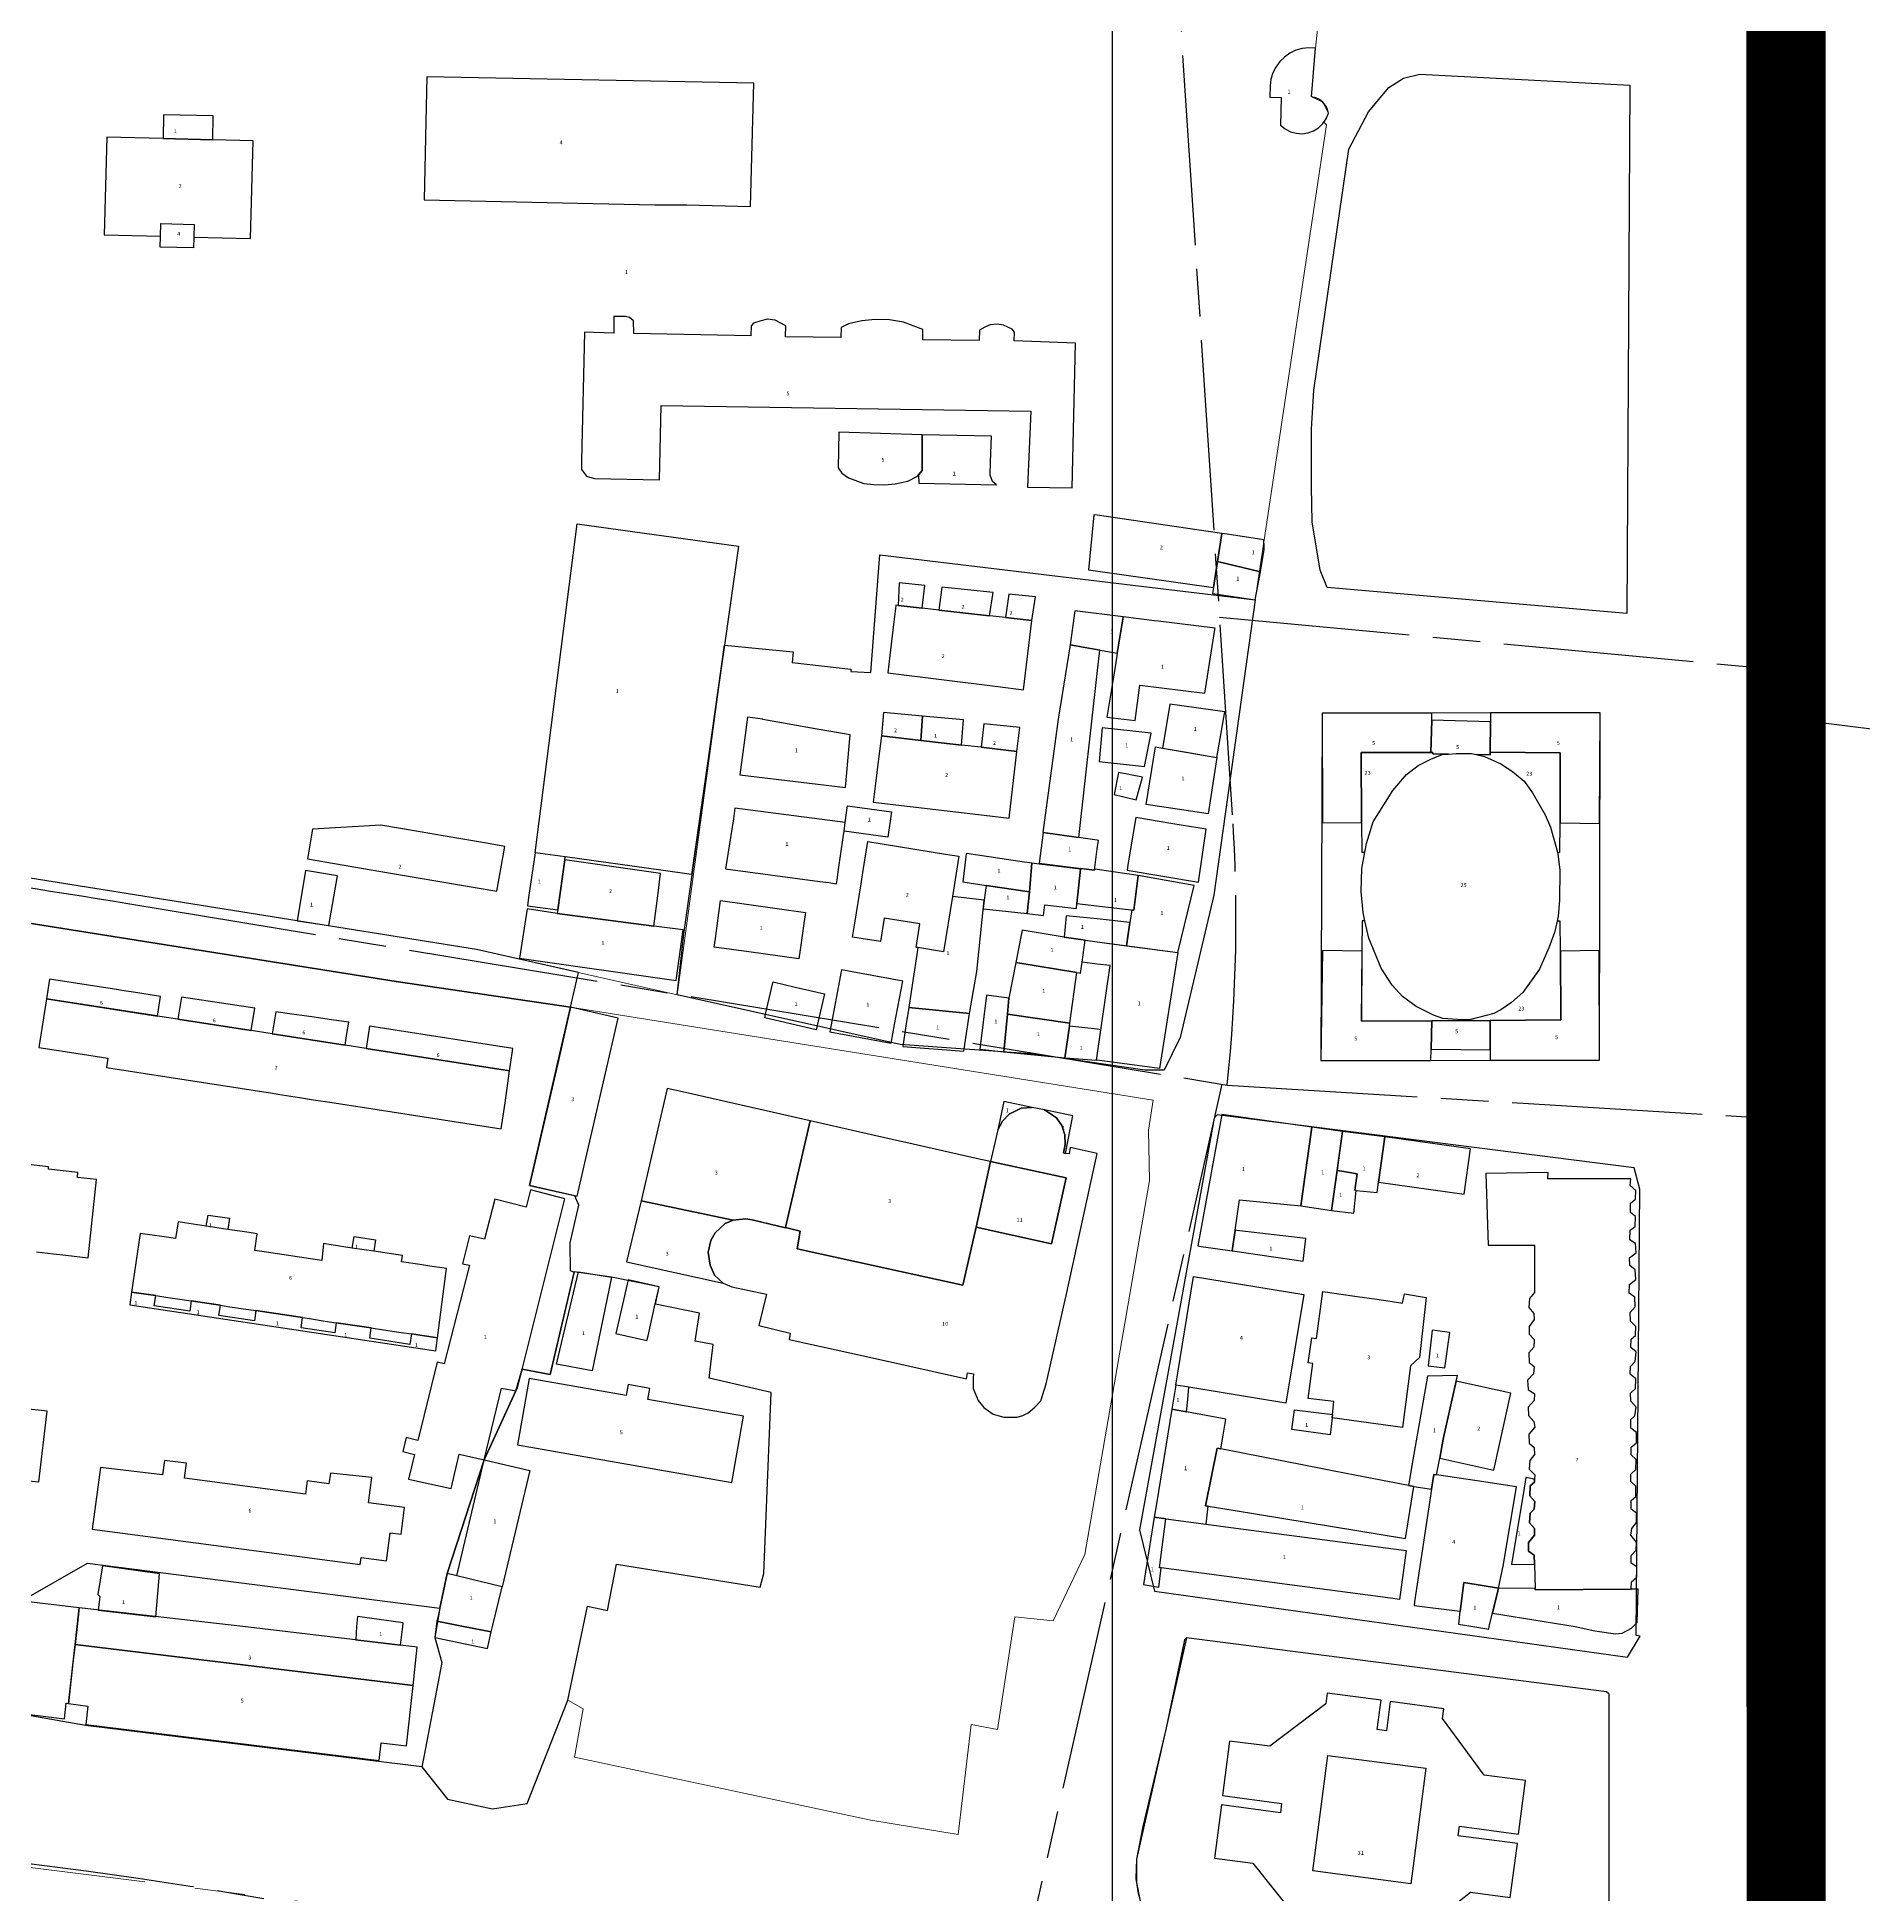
# Model space of a CAD drawing. Header units: millimetres. Extents: x 125232 to 134072, y 142885 to 152835.
# Drawn here: x 129366.3 to 129596.7, y 147216.2 to 147450.5 of the extents above; entities that cross this region are included whole.
import ezdxf

# ---------------------------------------------------------------- set-up
doc = ezdxf.new("R2010")
doc.units = ezdxf.units.MM
doc.linetypes.add('ACAD_ISO08W100', pattern=[36, 24, -3, 6, -3])
doc.linetypes.add('CENTER', pattern=[50.8, 31.75, -6.35, 6.35, -6.35])
for name, color, linetype in [('buildings', 7, 'Continuous'), ('commerce', 10, 'Continuous'), ('commerce & office', 242, 'Continuous'), ('green & plaza', 80, 'Continuous'), ('layers', 7, 'Continuous'), ('residence', 2, 'Continuous'), ('residence-bad', 41, 'Continuous'), ('老城北中心线', 7, 'ACAD_ISO08W100')]:
    doc.layers.add(name, color=color, linetype=linetype)
for name, color, linetype, lineweight in [('government', 221, 'Continuous', 0), ('school', 31, 'Continuous', 0), ('super block', 6, 'CENTER', 0)]:
    doc.layers.add(name, color=color, linetype=linetype, lineweight=lineweight)
doc.styles.add('层数', font='', dxfattribs={"height": 2})
doc.styles.get('层数').set_extended_font_data('FangSong_GB2312')

msp = doc.modelspace()

# ---------------------------------------------------------------- linework, layer by layer
msp.add_lwpolyline([(130151.88, 147771.28), (129501.88, 147771.28), (129501.88, 146971.28), (130151.88, 146971.28)], close=True)
at = {"layer": 'buildings', "linetype": 'Continuous', "flags": 128}
for points in [[(129527.03, 147442.93), (129527.5, 147449.1), (129526.66, 147449.14), (129525.83, 147449.04), (129525.03, 147448.81), (129524.28, 147448.45), (129523.59, 147447.96), (129523, 147447.38), (129522.51, 147446.7), (129522.13, 147445.95), (129521.89, 147445.15), (129521.78, 147444.32), (129521.76, 147442.89), (129523.17, 147442.87), (129523.12, 147439.36), (129523.69, 147438.89), (129524.36, 147438.54), (129525.08, 147438.34), (129525.82, 147438.29), (129526.56, 147438.4), (129527.26, 147438.65), (129527.9, 147439.05), (129528.44, 147439.56), (129528.86, 147440.18), (129529.15, 147440.87), (129529.03, 147441.39), (129528.8, 147441.86), (129528.46, 147442.28), (129528.04, 147442.6), (129527.55, 147442.83), (129527.03, 147442.93)], [(129456.66, 147444.65), (129415.44, 147445.47), (129415.31, 147439.79), (129415.08, 147429.97), (129444.17, 147429.3), (129445.44, 147429.3), (129447.22, 147429.3), (129448.21, 147429.3), (129456.24, 147429.09)], [(129388.49, 147440.53), (129382.23, 147440.69), (129382.16, 147437.69), (129388.42, 147437.53)], [(129381.84, 147425.35), (129381.88, 147426.95), (129386.08, 147426.85), (129386.04, 147425.25), (129393.21, 147425.07), (129393.52, 147437.4), (129388.42, 147437.53), (129382.16, 147437.69), (129375.06, 147437.86), (129374.75, 147425.53), (129381.84, 147425.35)], [(129386, 147423.89), (129381.81, 147423.99), (129381.84, 147425.35), (129381.88, 147426.95), (129386.08, 147426.85), (129386.04, 147425.25)], [(129497.26, 147411.88), (129489.53, 147412.15), (129489.56, 147413.27), (129489.27, 147413.63), (129488.15, 147414.14), (129487.37, 147414.28), (129486.47, 147414.19), (129485.81, 147413.9), (129485.14, 147413.51), (129485.11, 147412.21), (129477.98, 147412.31), (129477.98, 147413.58), (129475.56, 147414.54), (129473.77, 147414.83), (129471.98, 147414.87), (129470.3, 147414.68), (129468.61, 147414.31), (129467.71, 147413.85), (129467.66, 147412.6), (129460.68, 147412.68), (129460.71, 147414.04), (129459.35, 147414.79), (129458.4, 147414.88), (129457.43, 147414.66), (129456.65, 147414.39), (129456.34, 147414.04), (129456.31, 147412.8), (129441.53, 147413.08), (129441.51, 147414.67), (129441, 147415.11), (129440.47, 147415.25), (129439.03, 147415.23), (129439.03, 147413.15), (129435.31, 147413.25), (129434.93, 147397.03), (129434.95, 147395.96), (129435.55, 147395.09), (129436.56, 147394.82), (129444.76, 147394.64), (129444.99, 147404), (129491.61, 147403.28), (129491.2, 147393.73), (129496.83, 147393.61)], [(129477.9, 147400.32), (129467.39, 147400.65), (129467.33, 147396.15), (129467.79, 147395.49), (129468.61, 147394.9), (129470.57, 147394.19), (129471.82, 147394.03), (129473.14, 147394), (129474.52, 147394.14), (129476.08, 147394.46), (129477.3, 147395.08), (129477.46, 147395.27), (129477.9, 147395.82)], [(129486.53, 147396.89), (129486.67, 147400.16), (129477.9, 147400.32), (129477.9, 147395.82), (129477.46, 147395.27), (129477.47, 147394.22), (129487.27, 147394.01), (129486.78, 147394.44), (129486.49, 147395.21)], [(129434.41, 147389.07), (129454.75, 147386.29), (129452.96, 147373.78), (129452.54, 147370.87), (129448.82, 147344.87), (129444.96, 147345.4), (129432.87, 147347.08), (129429.1, 147347.6)], [(129498.9, 147383.3), (129514.67, 147381.05), (129515.16, 147384.33), (129515.69, 147387.87), (129500, 147390.18), (129500, 147390.18), (129499.54, 147390.23), (129498.9, 147383.3)], [(129521.05, 147385.84), (129521.06, 147386.17), (129521, 147387.08), (129516.94, 147387.7), (129516.39, 147387.79), (129515.69, 147387.87), (129515.16, 147384.33), (129520.58, 147383.03)], [(129520.58, 147383.03), (129515.16, 147384.33), (129514.67, 147381.05), (129514.52, 147380.29), (129516.83, 147379.96), (129519.92, 147379.52)], [(129478.23, 147381.32), (129475.02, 147381.66), (129474.86, 147378.79), (129477.9, 147378.45)], [(129486.86, 147380.42), (129480.38, 147381.1), (129480.02, 147378.21), (129486.39, 147377.49)], [(129491.74, 147376.88), (129488.43, 147377.26), (129486.39, 147377.49), (129480.02, 147378.21), (129477.9, 147378.45), (129474.86, 147378.79), (129474.58, 147378.82), (129474.57, 147378.74), (129474.29, 147376.41), (129473.82, 147372.47), (129473.56, 147370.29), (129487.45, 147368.57), (129490.7, 147368.17)], [(129492.19, 147379.86), (129488.85, 147380.21), (129488.43, 147377.26), (129491.74, 147376.88)], [(129496.56, 147373.82), (129502.51, 147372.76), (129503.26, 147377.31), (129503.26, 147377.36), (129497.15, 147378.12), (129496.56, 147373.82)], [(129514.84, 147375.76), (129514.86, 147375.91), (129507.67, 147376.81), (129507.22, 147376.86), (129503.26, 147377.36), (129502.51, 147372.76), (129502.32, 147371.59), (129501.81, 147368.49), (129501.19, 147364.72), (129504.79, 147364.28), (129505.36, 147368.73), (129513.56, 147367.71)], [(129493.14, 147350.14), (129493.15, 147350.14), (129497.66, 147349.51), (129500, 147370.22), (129500.32, 147373.15), (129496.56, 147373.82), (129495.06, 147364.44), (129493.14, 147350.14)], [(129468.83, 147362.47), (129464.67, 147363.2), (129463.96, 147363.33), (129457.82, 147364.41), (129457.82, 147364.43), (129455.87, 147364.7), (129455.62, 147362.77), (129455.57, 147362.45), (129454.91, 147357.41), (129465.8, 147356.13), (129468.22, 147355.84)], [(129477.96, 147364.83), (129473.03, 147365.28), (129472.76, 147362.33), (129477.72, 147361.77)], [(129483.11, 147364.35), (129477.96, 147364.83), (129477.72, 147361.77), (129482.86, 147361.18)], [(129516.08, 147365.37), (129509.16, 147366.33), (129508.5, 147362.5), (129508.2, 147360.8), (129510.99, 147360.32), (129515.06, 147359.62)], [(129542.21, 147365.22), (129528.34, 147365.22), (129528.4, 147351.4), (129533.34, 147351.37), (129533.29, 147360.24), (129542.06, 147360.25), (129542.18, 147364.33)], [(129549.59, 147365.23), (129549.59, 147364.11), (129549.56, 147360.3), (129558.39, 147360.2), (129558.36, 147351.39), (129563.35, 147351.3), (129563.41, 147365.23)], [(129489.86, 147360.39), (129485.33, 147360.9), (129482.86, 147361.18), (129477.72, 147361.77), (129472.76, 147362.33), (129472.41, 147359.46), (129471.99, 147355.99), (129471.74, 147353.98), (129485.74, 147352.34), (129488.89, 147351.97)], [(129490.21, 147363.38), (129485.68, 147363.85), (129485.33, 147360.9), (129489.86, 147360.39)], [(129506.8, 147362.67), (129500.6, 147363.35), (129500.23, 147359.09), (129504.05, 147358.67), (129505.95, 147358.46)], [(129549.59, 147364.11), (129542.18, 147364.33), (129542.06, 147360.25), (129542.3, 147360.25), (129542.3, 147360.08), (129544.29, 147360.05), (129545.26, 147360.14), (129547.21, 147360.14), (129547.8, 147360), (129549.54, 147359.97), (129549.55, 147360.3), (129549.56, 147360.3)], [(129506.16, 147353.67), (129507.35, 147360.95), (129508.2, 147360.8), (129515.06, 147359.62), (129513.99, 147352.52), (129510.35, 147353.05)], [(129547.21, 147360.14), (129547.8, 147360), (129548.84, 147359.76), (129550.88, 147358.82), (129552.38, 147357.85), (129553.82, 147356.61), (129554.88, 147355.16), (129556.49, 147352.38), (129557.15, 147350.83), (129558.03, 147347.66), (129558.08, 147347.48), (129558.35, 147345.39), (129558.29, 147341.58), (129558.12, 147339.61), (129557.98, 147338.98), (129557.67, 147337.55), (129556.96, 147335.61), (129555.79, 147332.92), (129553.68, 147329.98), (129552.22, 147328.71), (129550.88, 147327.77), (129550, 147327.31), (129547.09, 147326.58), (129547.07, 147326.58), (129546.09, 147326.52), (129546.05, 147326.52), (129543.59, 147326.68), (129542.4, 147327.1), (129540.2, 147328.2), (129538.49, 147329.46), (129537.17, 147330.92), (129535.82, 147333.03), (129534.24, 147336.84), (129533.76, 147339), (129533.52, 147340.08), (129533.27, 147342.71), (129533.36, 147345.6), (129533.75, 147347.68), (129533.95, 147348.75), (129534.79, 147351.51), (129537.26, 147355.47), (129539.01, 147357.49), (129540.46, 147358.6), (129542.07, 147359.42), (129543.51, 147359.98), (129544.29, 147360.05), (129545.26, 147360.14)], [(129539.01, 147357.49), (129540.46, 147358.6), (129542.07, 147359.42), (129543.51, 147359.98), (129544.29, 147360.05), (129542.3, 147360.08), (129542.3, 147360.25), (129542.06, 147360.25), (129533.29, 147360.24), (129533.34, 147351.37), (129533.35, 147347.69), (129533.75, 147347.68), (129533.95, 147348.75), (129534.79, 147351.51), (129537.26, 147355.47)], [(129558.39, 147360.2), (129549.56, 147360.3), (129549.55, 147360.3), (129549.54, 147359.97), (129547.8, 147360), (129548.84, 147359.76), (129550.88, 147358.82), (129552.38, 147357.85), (129553.82, 147356.61), (129554.88, 147355.16), (129556.49, 147352.38), (129557.15, 147350.83), (129558.03, 147347.66), (129558.34, 147347.65), (129558.36, 147351.39)], [(129505.65, 147356.98), (129505.68, 147357.12), (129502.66, 147357.73), (129502.11, 147354.95), (129504.9, 147354.26)], [(129468.05, 147350.32), (129468.2, 147351.43), (129454.28, 147353.24), (129454.1, 147351.9), (129453.12, 147345.58), (129465.01, 147343.98), (129466.12, 147343.84), (129467.11, 147343.7), (129467.18, 147344.17), (129467.37, 147345.5), (129467.94, 147349.54), (129468.05, 147350.32)], [(129468.49, 147353.5), (129470.36, 147353.25), (129474.02, 147352.76), (129473.59, 147349.57), (129468.05, 147350.32), (129468.2, 147351.43), (129468.46, 147353.28)], [(129425.26, 147348.41), (129422.69, 147348.85), (129417.51, 147349.74), (129414.58, 147350.25), (129409.62, 147351.1), (129401, 147350.56), (129400.38, 147346.85), (129409.65, 147345.25), (129424.28, 147342.74)], [(129513.71, 147350.58), (129509.54, 147351.26), (129504.84, 147352.03), (129504.1, 147347.57), (129503.85, 147346.05), (129503.76, 147345.42), (129512.76, 147343.88)], [(129471.06, 147349.01), (129480.87, 147347.44), (129482.54, 147347.17), (129481.72, 147342.08), (129480.61, 147335.11), (129477.38, 147335.63), (129477.15, 147335.66), (129477.63, 147338.63), (129473.13, 147339.35), (129472.66, 147336.41), (129469.14, 147336.97), (129469.42, 147338.71), (129470.21, 147343.67), (129470.44, 147345.1)], [(129492.67, 147346.27), (129499.65, 147345.4), (129500, 147348.09), (129500.14, 147349.16), (129500, 147349.18), (129493.15, 147350.14), (129492.67, 147346.27)], [(129432.82, 147346.69), (129432.87, 147347.08), (129429.1, 147347.6), (129428.26, 147341.94), (129428.13, 147340.91), (129431.96, 147340.42)], [(129432.82, 147346.69), (129431.96, 147340.42), (129431.89, 147339.95), (129444.08, 147338.34), (129444.55, 147342.17), (129444.9, 147344.99)], [(129491.75, 147346.27), (129490.24, 147346.5), (129483.78, 147347.45), (129483.47, 147347.49), (129483.42, 147347.07), (129483.04, 147343.93), (129485.97, 147343.49), (129491.43, 147342.67)], [(129497.88, 147345.52), (129492.66, 147346.16), (129491.75, 147346.27), (129491.43, 147342.67), (129491.13, 147339.95), (129493.21, 147339.69), (129493.36, 147341.04), (129497.36, 147340.57), (129497.42, 147341.18), (129497.46, 147341.57)], [(129404.16, 147344.67), (129400.13, 147345.37), (129399.07, 147339.03), (129403.07, 147338.41)], [(129491.43, 147342.67), (129485.97, 147343.48), (129485.73, 147341.61), (129485.62, 147340.53), (129486.46, 147340.43), (129491.13, 147339.95)], [(129497.88, 147345.52), (129497.42, 147341.18), (129504.6, 147340.36), (129505.16, 147344.73), (129500, 147345.48), (129499.66, 147345.52), (129499.65, 147345.4), (129497.89, 147345.62), (129497.88, 147345.52)], [(129510.17, 147335.04), (129512.2, 147343.45), (129505.16, 147344.73), (129504.6, 147340.36), (129504.36, 147340.39), (129504.12, 147338.79), (129503.67, 147335.88)], [(129452.49, 147341.56), (129463.18, 147340.08), (129462.99, 147338.68), (129462.57, 147335.63), (129462.37, 147334.23), (129456.04, 147335.11), (129451.68, 147335.71), (129451.83, 147336.79)], [(129484.8, 147332.63), (129485.73, 147341.61), (129481.72, 147342.08), (129480.61, 147335.11), (129477.38, 147335.63), (129477.24, 147334.76), (129476.78, 147331.74), (129476.21, 147328.07), (129483.89, 147327.31)], [(129447.78, 147337.89), (129444.08, 147338.35), (129431.89, 147339.95), (129428.07, 147340.53), (129427.12, 147334.32), (129446.9, 147331.48)], [(129495.82, 147336.94), (129500, 147336.35), (129503.67, 147335.88), (129504.12, 147338.79), (129500, 147339.26), (129496.07, 147339.66), (129495.82, 147336.94)], [(129558.4, 147335.19), (129558.36, 147338.97), (129557.98, 147338.98), (129557.67, 147337.55), (129556.96, 147335.61), (129555.79, 147332.92), (129553.68, 147329.98), (129552.22, 147328.71), (129550.88, 147327.77), (129550, 147327.31), (129547.09, 147326.58), (129546.05, 147326.52), (129543.59, 147326.68), (129542.4, 147327.1), (129540.2, 147328.2), (129538.49, 147329.46), (129537.17, 147330.92), (129535.82, 147333.03), (129534.24, 147336.84), (129533.76, 147339), (129533.42, 147339.01), (129533.38, 147335.17), (129533.32, 147326.35), (129542.17, 147326.41), (129549.56, 147326.46), (129558.48, 147326.53)], [(129498.47, 147336.56), (129495.82, 147336.94), (129490.51, 147337.82), (129490.39, 147337.21), (129489.71, 147333.77), (129497.42, 147332.48), (129497.87, 147332.4), (129498.08, 147333.79)], [(129500, 147321.44), (129499.91, 147321.45), (129501.6, 147333.36), (129500, 147333.56), (129498.08, 147333.79), (129498.47, 147336.56), (129500, 147336.35), (129510.17, 147335.04), (129507.84, 147320.37), (129500, 147321.44)], [(129542.17, 147326.41), (129533.32, 147326.35), (129533.39, 147335.17), (129528.38, 147335.26), (129528.2, 147321.39), (129542.08, 147321.39), (129542.11, 147322.81)], [(129563.28, 147335.28), (129558.4, 147335.19), (129558.48, 147326.53), (129549.56, 147326.46), (129549.53, 147322.76), (129549.53, 147321.46), (129563.34, 147321.46)], [(129467.73, 147332.85), (129466.26, 147325.02), (129473.99, 147323.57), (129474.43, 147325.95), (129475.45, 147331.4), (129474.13, 147331.65), (129469.08, 147332.6)], [(129488.66, 147327.24), (129496.52, 147326.1), (129497.42, 147332.48), (129489.71, 147333.77), (129488.83, 147329.24)], [(129381.83, 147329.48), (129378.42, 147330.01), (129377.5, 147330.15), (129376.56, 147330.3), (129375.76, 147330.42), (129367.85, 147331.65), (129367.46, 147329.18), (129381.44, 147327.01)], [(129393.72, 147328), (129391.23, 147328.37), (129386.99, 147329), (129384.49, 147329.37), (129384.02, 147326.61), (129393.27, 147325.17)], [(129465.57, 147329.8), (129464.53, 147325.28), (129458.05, 147326.78), (129458.16, 147327.26), (129459.07, 147331.18), (129459.1, 147331.3), (129461.88, 147330.66)], [(129488.83, 147329.24), (129486.02, 147329.65), (129485.18, 147322.81), (129488.22, 147322.5), (129488.65, 147327.24)], [(129367.46, 147329.18), (129366.51, 147323.05), (129372.01, 147322.2), (129375.18, 147321.71), (129375.01, 147320.51), (129395.95, 147317.26), (129396.64, 147317.15), (129399.35, 147316.73), (129401.13, 147316.45), (129402.63, 147316.22), (129407.81, 147315.42), (129415.63, 147314.2), (129424.79, 147312.78), (129425.3, 147316.04), (129425.87, 147320.11), (129407.8, 147322.91), (129405.13, 147323.33), (129395.94, 147324.75), (129393.27, 147325.17), (129384.02, 147326.61), (129381.44, 147327.01), (129381.35, 147327.02)], [(129405.58, 147326.23), (129403.42, 147326.54), (129400.93, 147326.89), (129398.42, 147327.25), (129396.37, 147327.54), (129395.94, 147324.75), (129405.13, 147323.33), (129405.36, 147324.8)], [(129433.57, 147328.11), (129432.02, 147321.4), (129428.39, 147305.65), (129434.4, 147304.27), (129439.58, 147326.73)], [(129476.21, 147328.07), (129475.86, 147325.76), (129475.46, 147323.15), (129483.18, 147322.57), (129483.89, 147327.31)], [(129496.52, 147326.1), (129488.66, 147327.24), (129488.65, 147327.24), (129488.22, 147322.5), (129495.89, 147321.72), (129496.47, 147325.74)], [(129408.22, 147325.71), (129407.8, 147322.91), (129425.87, 147320.11), (129425.99, 147320.91), (129426.28, 147322.9)], [(129495.89, 147321.72), (129499.91, 147321.45), (129500.45, 147325.27), (129500, 147325.33), (129496.47, 147325.74), (129495.89, 147321.72)], [(129549.56, 147326.46), (129542.17, 147326.41), (129542.11, 147322.81), (129549.53, 147322.76)], [(129463.79, 147313.78), (129447.68, 147317.44), (129445.73, 147317.88), (129442.46, 147303.71), (129454.08, 147301.25), (129455.61, 147301.44), (129456.48, 147301.3), (129460.69, 147300.31), (129460.69, 147300.32)], [(129496.14, 147292.12), (129499.97, 147309.69), (129496.57, 147310.42), (129496.43, 147309.61), (129495.98, 147309.69), (129495.73, 147309.74), (129495.93, 147310.79), (129495.9, 147312.03), (129495.52, 147313.21), (129494.84, 147314.17), (129493.34, 147315.16), (129491.77, 147315.48), (129490.41, 147315.4), (129488.86, 147314.62), (129488.02, 147313.76), (129487.46, 147312.66), (129486.54, 147308.64), (129496.07, 147306.62), (129494.2, 147298.26), (129484.7, 147300.39), (129483.03, 147293.06), (129462.12, 147297.66), (129462.53, 147299.88), (129460.69, 147300.32), (129460.69, 147300.31), (129456.48, 147301.3), (129455.61, 147301.44), (129454.08, 147301.25), (129453.07, 147300.86), (129451.81, 147299.67), (129451.25, 147298.68), (129450.92, 147297.23), (129451.17, 147295.58), (129451.72, 147294.33), (129452.81, 147293.31), (129453.91, 147292.87), (129458.26, 147291.94), (129457.29, 147287.98), (129461.26, 147286.99), (129461.12, 147286.23), (129470.89, 147284.05), (129483.5, 147281.24), (129483.64, 147282), (129484.4, 147281.86), (129484.33, 147281.39), (129484.33, 147281.05), (129484.35, 147280.04), (129484.96, 147278.5), (129485.7, 147277.65), (129486.85, 147276.8), (129488.19, 147276.42), (129489.9, 147276.43), (129490.61, 147276.64), (129491.26, 147276.98), (129492.1, 147277.66), (129492.89, 147278.46), (129493.54, 147280.62)], [(129488.21, 147316.22), (129487.46, 147312.66), (129488.02, 147313.76), (129488.86, 147314.62), (129490.41, 147315.4), (129491.77, 147315.48)], [(129486.54, 147308.64), (129485.08, 147308.97), (129476.79, 147310.84), (129475.47, 147311.14), (129475.04, 147311.24), (129470.05, 147312.36), (129463.79, 147313.78), (129460.69, 147300.32), (129462.53, 147299.88), (129462.12, 147297.66), (129483.03, 147293.06), (129484.7, 147300.39)], [(129496.93, 147314.41), (129493.34, 147315.16), (129494.84, 147314.17), (129495.52, 147313.21), (129495.9, 147312.03), (129495.93, 147310.79), (129495.73, 147309.74), (129495.98, 147309.69)], [(129527.04, 147313.01), (129515.7, 147314.57), (129512.66, 147298.02), (129513.09, 147297.95), (129517.02, 147297.38), (129517.39, 147299.98), (129517.94, 147303.84), (129525.66, 147303.05)], [(129525.66, 147303.05), (129529.54, 147302.49), (129530.24, 147307.52), (129530.93, 147312.44), (129530.93, 147312.46), (129527.04, 147313.01)], [(129536.28, 147311.77), (129530.93, 147312.44), (129530.34, 147308.25), (129530.24, 147307.52), (129530.82, 147307.43), (129532.77, 147307.12), (129532.48, 147305.03), (129532.65, 147305.01), (129535.3, 147304.76), (129535.48, 147306.04)], [(129547.05, 147310.27), (129536.28, 147311.77), (129535.48, 147306.04), (129546.26, 147304.55)], [(129496.07, 147306.62), (129486.54, 147308.64), (129484.7, 147300.39), (129494.2, 147298.26)], [(129532.65, 147305.01), (129532.48, 147305.03), (129532.77, 147307.12), (129530.82, 147307.43), (129530.24, 147307.52), (129529.54, 147302.49), (129532.36, 147302.14)], [(129556.84, 147306.49), (129556.86, 147307.27), (129549.02, 147307.14), (129549.29, 147298.11), (129555.15, 147298.11), (129555.15, 147292.14), (129554.52, 147291.38), (129554.43, 147290.24), (129555.07, 147289.51), (129555.1, 147288.73), (129554.48, 147287.85), (129554.45, 147286.9), (129555.09, 147286.22), (129555.06, 147285.26), (129554.44, 147284.51), (129554.46, 147283.31), (129555.1, 147282.81), (129555.01, 147281.86), (129554.27, 147281.1), (129554.36, 147279.9), (129555.12, 147279.34), (129555.09, 147278.51), (129554.35, 147277.69), (129554.38, 147276.62), (129555.07, 147275.88), (129555.17, 147275.16), (129554.43, 147274.28), (129554.45, 147273.15), (129555.09, 147272.59), (129555.13, 147271.69), (129554.57, 147270.93), (129554.47, 147269.86), (129555.17, 147269.12), (129555.15, 147268.57), (129555.14, 147268.23), (129554.59, 147267.76), (129554.55, 147266.51), (129555.19, 147265.77), (129555.1, 147264.82), (129554.6, 147264.3), (129554.51, 147263.1), (129555.14, 147262.37), (129555.12, 147261.53), (129554.37, 147260.6), (129554.4, 147259.52), (129555.1, 147259.02), (129555.13, 147257.87), (129555.21, 147254.8), (129555.21, 147254.65), (129567.34, 147254.71), (129567.37, 147255.66), (129568.05, 147256.24), (129568.03, 147257.55), (129567.32, 147257.99), (129567.35, 147258.95), (129567.97, 147259.65), (129568, 147260.66), (129567.31, 147261.52), (129567.4, 147262.36), (129568.02, 147263.11), (129567.99, 147264.31), (129567.35, 147264.81), (129567.32, 147265.89), (129567.94, 147266.4), (129567.92, 147267.72), (129567.28, 147268.28), (129567.31, 147269.23), (129567.92, 147269.81), (129567.96, 147271.07), (129567.32, 147271.68), (129567.35, 147272.64), (129568.01, 147273.18), (129567.99, 147274.49), (129567.3, 147275.03), (129567.27, 147276.11), (129567.81, 147276.59), (129567.96, 147277.66), (129567.29, 147278.44), (129567.26, 147279.46), (129567.87, 147280.04), (129567.91, 147281.23), (129567.21, 147281.85), (129567.24, 147282.8), (129567.85, 147283.44), (129567.95, 147284.64), (129567.31, 147285.19), (129567.34, 147286.27), (129567.9, 147286.73), (129567.93, 147287.86), (129567.23, 147288.54), (129567.2, 147289.62), (129567.82, 147290.32), (129567.8, 147291.57), (129567.1, 147292.07), (129567.13, 147293.15), (129567.93, 147293.78), (129567.85, 147294.98), (129567.15, 147295.54), (129567.11, 147296.5), (129567.97, 147297.13), (129567.89, 147298.33), (129567.18, 147298.77), (129567.22, 147300.02), (129567.83, 147300.48), (129567.87, 147301.73), (129567.23, 147302.23), (129567.26, 147303.42), (129567.88, 147303.89), (129567.91, 147305.02), (129567.21, 147305.64), (129567.29, 147306.47)], [(129432.82, 147303.94), (129428.52, 147305.09), (129427.95, 147302.88), (129424.01, 147303.89), (129422.72, 147298.87), (129420.82, 147299.3), (129419.91, 147295.74), (129420.8, 147295.57), (129417.61, 147283.14), (129416.73, 147283.36), (129414.3, 147273.47), (129412.84, 147273.83), (129412.41, 147272.08), (129413.87, 147271.72), (129413.11, 147268.61), (129418.5, 147267.42), (129419.49, 147271.75), (129422.68, 147271.02), (129424.85, 147280.08), (129426.66, 147279.73), (129426.87, 147280.09)], [(129453.07, 147300.86), (129454.08, 147301.25), (129442.46, 147303.71), (129440.61, 147296), (129452.81, 147293.31), (129451.72, 147294.33), (129451.17, 147295.58), (129450.92, 147297.23), (129451.25, 147298.68), (129451.81, 147299.67)], [(129387.84, 147301.91), (129390.55, 147301.5), (129390.34, 147300.1), (129387.61, 147300.51)], [(129395.2, 147297.22), (129393.72, 147297.42), (129394.04, 147299.54), (129393.02, 147299.69), (129390.34, 147300.1), (129387.61, 147300.51), (129384.88, 147300.93), (129384.06, 147301.05), (129383.74, 147298.93), (129382.32, 147299.15), (129379.29, 147299.6), (129378.17, 147292.2), (129381.21, 147291.75), (129381.23, 147291.74), (129382.78, 147291.51), (129384.27, 147291.29), (129385.72, 147291.07), (129389.37, 147290.52), (129389.39, 147290.52), (129390.6, 147290.34), (129392.32, 147290.08), (129393.88, 147289.85), (129399.74, 147288.97), (129399.76, 147288.97), (129400.65, 147288.84), (129402.6, 147288.54), (129404, 147288.33), (129408.41, 147287.68), (129408.42, 147287.67), (129409.97, 147287.44), (129412.21, 147287.11), (129413.48, 147286.92), (129416.79, 147286.42), (129417.93, 147295.15), (129415.82, 147295.47), (129414.53, 147295.67), (129412.25, 147296.01), (129412.37, 147296.79), (129408.75, 147297.34), (129406.03, 147297.75), (129403.37, 147298.15), (129402.39, 147298.3), (129402.2, 147296.17), (129400.75, 147296.39)], [(129406.26, 147299.21), (129408.97, 147298.79), (129408.75, 147297.34), (129406.03, 147297.75)], [(129526.3, 147298.96), (129517.59, 147299.96), (129517.39, 147299.98), (129517.02, 147297.38), (129517.03, 147297.38), (129525.96, 147296.09)], [(129438.71, 147294.09), (129436.28, 147282.25), (129431.8, 147283.1), (129434.55, 147294.73), (129438.71, 147294.09)], [(129378.17, 147292.2), (129377.96, 147290.58), (129416.58, 147284.8), (129416.79, 147286.42), (129413.48, 147286.92), (129413.29, 147285.6), (129408.23, 147286.39), (129408.42, 147287.67), (129404, 147288.33), (129403.81, 147287.05), (129399.56, 147287.68), (129399.76, 147288.97), (129393.88, 147289.85), (129393.7, 147288.56), (129389.2, 147289.24), (129389.39, 147290.52), (129385.72, 147291.07), (129385.54, 147289.78), (129381.03, 147290.46), (129381.23, 147291.74), (129378.17, 147292.2)], [(129440.81, 147293.74), (129439.29, 147286.95), (129443.2, 147286.08), (129443.33, 147286.66), (129444.15, 147290.31), (129444.72, 147292.86)], [(129526.03, 147291.89), (129523.79, 147278.19), (129511.56, 147280.18), (129509.9, 147280.45), (129512.15, 147294.16)], [(129538.49, 147275.13), (129529.6, 147276.31), (129529.65, 147276.75), (129529.85, 147278.37), (129526.6, 147278.77), (129527.2, 147283.17), (129526.61, 147283.25), (129527.04, 147286.42), (129527.64, 147286.34), (129528.45, 147292.28), (129532.78, 147291.65), (129535.25, 147291.28), (129536.95, 147291.03), (129538.49, 147290.81), (129538.73, 147291.99), (129541.47, 147291.52), (129540.62, 147283.92), (129539.48, 147282.9)], [(129544.46, 147287.1), (129542.25, 147287.39), (129541.74, 147282.87), (129543.84, 147282.64)], [(129428.32, 147281.28), (129426.86, 147272.92), (129453.9, 147268.19), (129455.36, 147276.52), (129443.3, 147278.64), (129443.55, 147280.04), (129440.82, 147280.52), (129440.58, 147279.13)], [(129511.56, 147280.18), (129509.9, 147280.45), (129509.4, 147277.42), (129511.25, 147277.08), (129511.4, 147278.63)], [(129545.27, 147280.97), (129545.42, 147281.66), (129541.66, 147281.59), (129540.23, 147273.42), (129539.81, 147271.05), (129539.24, 147267.78), (129539.93, 147267.65), (129542.16, 147267.35), (129542.44, 147269.2), (129542.78, 147269.15), (129543.18, 147271.23), (129543.64, 147273.66), (129544.68, 147278.34)], [(129552.16, 147279.44), (129545.27, 147280.97), (129544.68, 147278.34), (129543.64, 147273.66), (129543.18, 147271.23), (129548.1, 147270.14), (129549.99, 147269.72)], [(129515.87, 147274.14), (129516.2, 147276.17), (129511.25, 147277.08), (129509.4, 147277.42), (129507.45, 147265.48), (129507.17, 147263.81), (129510.54, 147263.34), (129513.72, 147262.92), (129513.97, 147265.2), (129513.66, 147265.25), (129515.1, 147272.5), (129515.59, 147272.4)], [(129529.65, 147276.75), (129529.6, 147276.31), (129529.35, 147274.17), (129524.53, 147274.84), (129524.88, 147277.32)], [(129412.63, 147265.02), (129408.07, 147265.62), (129408.49, 147268.82), (129403.26, 147269.37), (129403.08, 147268.02), (129400.34, 147268.39), (129400.12, 147266.7), (129384.87, 147268.71), (129385.12, 147270.61), (129382.34, 147270.93), (129382.1, 147269.13), (129374.25, 147270.08), (129373.23, 147262.28), (129407.04, 147257.82), (129407.16, 147258.7), (129410.34, 147258.28), (129410.8, 147261.82), (129412.19, 147261.64)], [(129422.68, 147271.02), (129428.44, 147269.7), (129424.93, 147255.03), (129419.2, 147256.4)], [(129515.1, 147272.5), (129513.66, 147265.25), (129513.97, 147265.2), (129517.13, 147264.69), (129538.86, 147261.12), (129539.93, 147267.65), (129539.24, 147267.78), (129532.46, 147269.1), (129529.89, 147269.61), (129528.61, 147269.86), (129515.59, 147272.4)], [(129550.61, 147254.83), (129551.25, 147257.85), (129551.25, 147257.87), (129552.85, 147267.62), (129547.89, 147268.37), (129542.78, 147269.15), (129542.44, 147269.2), (129542.16, 147267.35), (129540.02, 147253.14), (129539.95, 147252.68), (129545.72, 147251.93), (129545.76, 147251.92), (129546.23, 147255.58)], [(129555.19, 147265.77), (129554.55, 147266.51), (129554.59, 147267.76), (129555.14, 147268.23), (129555.15, 147268.57), (129554.87, 147268.63), (129554.06, 147268.81), (129553.84, 147267.46), (129552.26, 147257.85), (129555.13, 147257.87), (129555.1, 147259.02), (129554.4, 147259.52), (129554.37, 147260.6), (129555.12, 147261.53), (129555.14, 147262.37), (129554.51, 147263.1), (129554.6, 147264.3), (129555.1, 147264.82)], [(129508.66, 147263.59), (129507.17, 147263.81), (129505.83, 147255.29), (129507.76, 147254.99), (129508.06, 147257.4), (129507.84, 147257.43)], [(129538.95, 147259.58), (129538.13, 147253.42), (129536.96, 147253.58), (129508.06, 147257.4), (129507.84, 147257.43), (129508.66, 147263.59), (129510.54, 147263.34), (129513.72, 147262.92), (129516.83, 147262.51)], [(129381.71, 147256.65), (129374.54, 147257.68), (129373.95, 147254.04), (129374.19, 147253.79), (129373.98, 147252.08), (129381.25, 147251.25), (129381.5, 147254.16)], [(129416.77, 147250.95), (129416.71, 147250.67), (129420.05, 147250), (129423.55, 147249.33), (129423.71, 147250), (129424.93, 147255.03), (129419.2, 147256.4), (129418, 147256.71), (129416.77, 147250.95)], [(129545.72, 147251.93), (129545.55, 147250.29), (129547.37, 147250), (129549.36, 147249.68), (129549.44, 147250), (129549.44, 147250), (129550.61, 147254.83), (129546.23, 147255.58), (129545.76, 147251.92), (129545.72, 147251.93)], [(129549.85, 147251.7), (129560.29, 147250), (129562.76, 147249.47), (129565.36, 147249.09), (129566.21, 147249.18), (129567.39, 147249.82), (129567.57, 147250), (129568.08, 147250.52), (129568.2, 147254.7), (129567.34, 147254.71), (129555.21, 147254.65), (129555.21, 147254.8), (129550.61, 147254.83), (129549.85, 147251.7)], [(129362.61, 147239.26), (129369.72, 147238.35), (129369.95, 147240.33), (129370.24, 147240.29), (129371.06, 147247.73), (129371.32, 147250), (129371.57, 147252.36), (129364.15, 147253.23), (129363.65, 147250), (129362.59, 147241.32), (129362.87, 147241.28), (129362.61, 147239.26)], [(129371.06, 147247.73), (129413.69, 147242.57), (129414.21, 147247.39), (129392.23, 147250), (129371.57, 147252.36), (129371.32, 147250), (129371.06, 147247.73)], [(129406.58, 147250), (129406.46, 147248.31), (129412.13, 147247.64), (129412.39, 147250), (129412.43, 147250.49), (129406.69, 147251.27), (129406.58, 147250)], [(129416.43, 147248.64), (129423.07, 147247.22), (129423.55, 147249.33), (129420.05, 147250), (129416.71, 147250.67), (129416.43, 147248.64), (129416.43, 147248.64), (129416.43, 147248.64)], [(129413.69, 147242.57), (129371.06, 147247.73), (129370.8, 147245.41), (129370.24, 147240.29), (129372.66, 147239.98), (129372.41, 147237.66), (129409.4, 147233.1), (129409.68, 147235.35), (129412.87, 147234.95)], [(129541.44, 147232.13), (129539.53, 147217.57), (129527.18, 147219.19), (129529.09, 147233.75)]]:
    msp.add_lwpolyline(points, close=True, dxfattribs=at)
for points in [[(129366.2, 147297.28), (129368.33, 147297.03), (129369.88, 147296.84), (129372.73, 147296.51), (129373.77, 147306.39), (129371.36, 147306.64), (129371.42, 147307.26), (129367.7, 147307.7), (129367.72, 147307.98), (129364.11, 147308.41)], [(129363.18, 147268.6), (129366.51, 147268.24), (129367.54, 147277.19), (129364.49, 147277.52)], [(129564.54, 147213.13), (129564.55, 147241.48), (129564.21, 147241.79), (129511.24, 147248.6), (129510.99, 147248.31), (129508.64, 147237.01), (129505.73, 147224.78), (129504.92, 147220.65), (129504.84, 147218.24), (129505.18, 147216.09)], [(129539.94, 147210.87), (129547.05, 147216.49), (129552.07, 147215.83), (129552.98, 147222.63), (129545.51, 147223.62), (129545.67, 147224.81), (129553.12, 147223.82), (129554.02, 147230.58), (129548.79, 147231.27), (129543.53, 147238.42), (129543.7, 147239.64), (129536.95, 147240.54), (129536.46, 147236.85), (129535.3, 147237), (129535.79, 147240.7), (129528.99, 147241.6), (129528.81, 147240.24), (129521.75, 147234.9), (129516.69, 147235.57), (129515.78, 147228.7), (129523.25, 147227.7), (129523.09, 147226.51), (129515.66, 147227.5), (129514.77, 147220.8), (129519.6, 147220.16), (129525.24, 147213.08)]]:
    msp.add_lwpolyline(points, dxfattribs=at)
at = {"layer": 'commerce'}
for points in [[(129563.41, 147365.23), (129528.34, 147365.22), (129528.2, 147321.39), (129563.34, 147321.46)], [(129286.46, 147356.99), (129264.66, 147359.11), (129264.51, 147357.71), (129242.94, 147360.54), (129242.43, 147356.6), (129246.87, 147356.28), (129261.43, 147354.98), (129264.26, 147354.54), (129285.79, 147351.59), (129286.43, 147351.24), (129411.55, 147331.36), (129433.56, 147328.11), (129434.56, 147332.51), (129421.71, 147335.4)], [(129568.41, 147305.15), (129567.72, 147307.86), (129515.11, 147314.56), (129514.75, 147314.14), (129505.3, 147262.21), (129507.22, 147254.48), (129566.88, 147246.15), (129568.45, 147248.78), (129567.95, 147248.86)], [(129564.54, 147241.49), (129564.21, 147241.79), (129511.24, 147248.6), (129504.92, 147220.65), (129504.92, 147217.71), (129505.39, 147215.36), (129505.86, 147213.78), (129507.26, 147211.28), (129508.19, 147210.08), (129509.98, 147208.51), (129512.07, 147207.07), (129542.41, 147197.7), (129545.78, 147197.3), (129547.46, 147197.3), (129551.53, 147197.86), (129553.37, 147198.49), (129554.32, 147199), (129558.7, 147203.16), (129559.89, 147204.38), (129563.37, 147208.72), (129564.16, 147210.89), (129564.54, 147213.13)]]:
    msp.add_lwpolyline(points, close=True, dxfattribs=at)
at = {"layer": 'commerce & office'}
msp.add_lwpolyline([(129362.61, 147239.26), (129364.25, 147253.22), (129372.63, 147258.02), (129410.45, 147253.18), (129417.07, 147252.33), (129416.43, 147248.64), (129417.31, 147245.49), (129415.09, 147233.79), (129414.79, 147232.33), (129372.39, 147237.52)], close=True, dxfattribs=at)
at = {"layer": 'government'}
msp.add_lwpolyline([(129433.57, 147328.11), (129428.39, 147305.65), (129434.08, 147304.34), (129434.62, 147303.14), (129433.53, 147298.42), (129433.56, 147294.85), (129433.76, 147294.77), (129438.71, 147294.09), (129444.72, 147292.86), (129444.28, 147290.67), (129449.83, 147289.55), (129449.26, 147286), (129451.56, 147285.59), (129451.03, 147281.33), (129458.88, 147279.54), (129457.93, 147256.7), (129457.48, 147254.96), (129439.34, 147257.87), (129438.22, 147252.04), (129435.69, 147252.57), (129433.22, 147240.7), (129435.13, 147239.61), (129434.05, 147233.53), (129471.44, 147225.58), (129482.45, 147223.76), (129484.1, 147237.65), (129487.41, 147237), (129489.6, 147251.22), (129494.41, 147250.72), (129498.44, 147259.08), (129506.56, 147306.27), (129506.45, 147312.6), (129507.05, 147316.4), (129433.57, 147328.11)], close=True, dxfattribs=at)
at = {"layer": 'green & plaza'}
msp.add_lwpolyline([(129566.8, 147377.77), (129528.97, 147381.04), (129528.12, 147383.26), (129527.1, 147389.35), (129527.01, 147393.76), (129527.03, 147401.03), (129527.3, 147405.94), (129531.72, 147436.33), (129534.19, 147441.04), (129536.78, 147444.1), (129538.63, 147445.3), (129540.67, 147445.8), (129567.15, 147444.4)], close=True, dxfattribs=at)
at = {"layer": 'residence'}
msp.add_lwpolyline([(129364.25, 147253.22), (129372.63, 147258.02), (129410.45, 147253.18), (129417.07, 147252.33), (129418, 147256.71), (129422.68, 147271.02), (129426.66, 147279.73), (129427.46, 147282.47), (129430.98, 147281.81), (129434, 147294.68), (129433.76, 147294.77), (129433.56, 147294.85), (129433.53, 147298.42), (129434.62, 147303.14), (129434.08, 147304.34), (129428.39, 147305.65), (129433.57, 147328.11), (129433.57, 147328.11), (129411.55, 147331.36), (129286.43, 147351.24)], dxfattribs=at)
msp.add_lwpolyline([(129458.88, 147279.54), (129451.03, 147281.33), (129451.56, 147285.59), (129449.26, 147286), (129449.83, 147289.55), (129444.28, 147290.67), (129444.72, 147292.86), (129438.71, 147294.09), (129434.01, 147294.74), (129430.98, 147281.81), (129427.46, 147282.47), (129426.66, 147279.73), (129422.68, 147271.02), (129418, 147256.71), (129417.07, 147252.33), (129416.43, 147248.64), (129417.31, 147245.49), (129415.09, 147233.79), (129414.79, 147232.33), (129418.05, 147228.22), (129423.7, 147227.02), (129428.07, 147227.67), (129433.22, 147240.7), (129435.69, 147252.57), (129438.22, 147252.04), (129439.34, 147257.87), (129457.48, 147254.96), (129457.93, 147256.7)], close=True, dxfattribs=at)
at = {"layer": 'residence-bad'}
msp.add_lwpolyline([(129508.41, 147320.17), (129505.99, 147320.2), (129492.1, 147322.19), (129475.12, 147323.41), (129447.02, 147329.69), (129447.85, 147337.34), (129452.96, 147373.78), (129461.65, 147372.93), (129461.51, 147371.6), (129468.93, 147370.75), (129468.93, 147370.47), (129471.43, 147370.33), (129472.55, 147385.18), (129519.92, 147379.52), (129514.7, 147342.26), (129510.43, 147324.29)], close=True, dxfattribs=at)
at = {"layer": 'school'}
msp.add_lwpolyline([(129286.46, 147356.99), (129421.71, 147335.4), (129447.02, 147329.69), (129452.96, 147373.78), (129461.65, 147372.93), (129461.51, 147371.55), (129468.93, 147370.75), (129468.91, 147370.47), (129471.43, 147370.33), (129472.55, 147385.18), (129519.92, 147379.52), (129528.92, 147439.41), (129528.56, 147439.73), (129529.15, 147440.87), (129528.46, 147442.28), (129527.03, 147442.93), (129527.5, 147449.1), (129528.69, 147460.36)], dxfattribs=at)
at = {"layer": 'super block'}
msp.add_lwpolyline([(129586.82, 147665.29), (129484.43, 147655.95), (129305.84, 147636.53), (129230.32, 147635.11), (129060.99, 147641.75), (128986.53, 147645.04), (128874.94, 147666.3), (128842.12, 147674.61), (128909.71, 147602.36), (128947.58, 147549.81), (128972.14, 147500.22), (128983.66, 147451.51), (128976.28, 147385.84), (128942.97, 147272.66), (128941.32, 147267.02), (128995.53, 147266.06), (129434.3, 147210.97), (129586.89, 147164.78)], close=True, dxfattribs=at)
at = {"layer": 'super block', "const_width": 10}
msp.add_lwpolyline([(130062.04, 147357.74), (130088.57, 147523.11), (130100.28, 147595.6), (130011.36, 147612.58), (129897.76, 147630.82), (129883.92, 147632.24), (129883.91, 147632.5), (129738.52, 147650.17), (129586.82, 147665.29), (129586.89, 147164.78), (129749.5, 147122.37), (130005.05, 147042.65), (130010.47, 147075.31), (130034.07, 147190.29), (130036.07, 147208.33)], close=True, dxfattribs=at)
at = {"layer": '老城北中心线', "linetype": 'ACAD_ISO08W100', "lineweight": 25}
for p, q in [((129586.71, 146715.92), (129587.16, 148615.19)), ((129517.07, 147352.38), (129503.5, 147559.5)), ((129515.43, 147377.31), (129586.86, 147370.63)), ((129586.86, 147364.58), (129798.98, 147338.18)), ((129377.72, 147341.18), (129516.39, 147318.3)), ((129487.76, 147194.5), (129515.76, 147318.4)), ((129516.39, 147318.3), (129586.85, 147313.99)), ((129369.19, 147219.57), (129215.25, 147239))]:
    msp.add_line(p, q, dxfattribs=at)
for centre, radius, start, end in [((129317.49, 147339.3), 200, 353.9703, 3.7475), ((129214.36, 146351.06), 1003.5, 80.63061, 82.43468), ((129214.36, 146351.06), 1003.5, 80.63061, 82.43468), ((129306.58, 146723.51), 500, 76.7335, 82.8065)]:
    msp.add_arc(centre, radius, start, end, dxfattribs=at)

# ---------------------------------------------------------------- texts
at = {"layer": 'layers', "linetype": 'Continuous', "style": '层数'}
for s, p in [('1', (129523.99, 147443.36)), ('1', (129383.52, 147438.37)), ('4', (129432.17, 147436.94)), ('2', (129384.13, 147431.47)), ('4', (129383.94, 147425.42)), ('1', (129440.42, 147420.6)), ('5', (129460.79, 147405.29)), ('5', (129472.77, 147396.91)), ('1', (129481.76, 147395.18)), ('2', (129507.88, 147385.87)), ('1', (129519.46, 147385.24)), ('1', (129517.53, 147381.93)), ('2', (129475.2, 147379.28)), ('2', (129482.86, 147378.37)), ('2', (129488.93, 147377.61)), ('1', (129501.63, 147375.26)), ('2', (129480.36, 147372.15)), ('1', (129508.02, 147370.82)), ('1', (129439.24, 147367.75)), ('2', (129474.35, 147362.81)), ('1', (129479.41, 147362.11)), ('1', (129496.57, 147361.66)), ('1', (129512.14, 147362.97)), ('1', (129461.87, 147360.27)), ('2', (129486.83, 147361.21)), ('1', (129503.51, 147360.9)), ('5', (129534.65, 147361.2)), ('5', (129545.25, 147360.69)), ('5', (129557.96, 147361.18)), ('2', (129480.8, 147357.15)), ('23', (129533.7, 147357.44)), ('23', (129554.1, 147357.33)), ('1', (129502.76, 147355.51)), ('1', (129510.61, 147356.73)), ('1', (129471.04, 147351.54)), ('1', (129460.66, 147348.47)), ('1', (129496.33, 147347.77)), ('1', (129508.74, 147347.96)), ('2', (129411.85, 147345.6)), ('1', (129429.44, 147343.73)), ('1', (129487.4, 147345.08)), ('1', (129494.5, 147342.98)), ('25', (129545.81, 147343.29)), ('1', (129400.69, 147340.82)), ('2', (129438.4, 147342.51)), ('2', (129475.84, 147342.06)), ('1', (129488.53, 147341.71)), ('1', (129502.1, 147341.4)), ('1', (129507.94, 147339.76)), ('1', (129437.45, 147336.01)), ('1', (129457.43, 147337.89)), ('1', (129497.91, 147338)), ('1', (129480.97, 147334.7)), ('1', (129494.09, 147335.11)), ('1', (129493.04, 147329.94)), ('6', (129374.19, 147328.43)), ('1', (129461.81, 147328.29)), ('1', (129470.86, 147328.21)), ('1', (129505.09, 147328.36)), ('23', (129553.09, 147327.7)), ('6', (129388.43, 147326.22)), ('6', (129399.72, 147324.69)), ('1', (129479.68, 147325.32)), ('1', (129487.01, 147326.07)), ('1', (129492.37, 147324.48)), ('5', (129545.13, 147324.83)), ('6', (129416.65, 147321.84)), ('1', (129497.8, 147322.76)), ('5', (129532.4, 147323.93)), ('5', (129557.72, 147324.09)), ('7', (129396.22, 147320.22)), ('3', (129433.64, 147316.27)), ('1', (129488.44, 147314.86)), ('1', (129495.51, 147312.66)), ('3', (129451.74, 147307.02)), ('1', (129518.24, 147307.45)), ('1', (129528.24, 147307.04)), ('1', (129533.45, 147307.54)), ('2', (129540.23, 147306.68)), ('3', (129473.62, 147303.42)), ('1', (129530.51, 147304.23)), ('11', (129489.81, 147301.04)), ('1', (129387.93, 147300.37)), ('1', (129406.36, 147297.67)), ('3', (129445.55, 147296.78)), ('1', (129521.7, 147297.42)), ('6', (129398.05, 147293.74)), ('1', (129378.55, 147290.6)), ('1', (129386.39, 147289.4)), ('1', (129396.38, 147288)), ('1', (129434.97, 147286.77)), ('1', (129441.72, 147288.85)), ('10', (129480.41, 147287.95)), ('1', (129405.01, 147286.55)), ('1', (129413.93, 147285.25)), ('1', (129422.62, 147286.26)), ('4', (129517.97, 147286.17)), ('3', (129534.04, 147283.71)), ('1', (129542.69, 147283.95)), ('1', (129509.96, 147278.36)), ('1', (129526.21, 147275.19)), ('5', (129439.77, 147274.26)), ('1', (129542.33, 147274.51)), ('2', (129547.9, 147274.74)), ('7', (129560.3, 147270.79)), ('1', (129510.94, 147269.72)), ('6', (129392.93, 147264.38)), ('1', (129525.67, 147264.79)), ('1', (129423.82, 147263.03)), ('1', (129553, 147261.52)), ('4', (129544.76, 147260.45)), ('1', (129506.75, 147256.97)), ('1', (129523.4, 147258.51)), ('1', (129376.99, 147252.84)), ('1', (129420.82, 147253.36)), ('1', (129547.42, 147252.14)), ('1', (129557.98, 147252.18)), ('1', (129409.42, 147248.82)), ('1', (129421.02, 147247.87)), ('3', (129392.91, 147245.84)), ('5', (129391.96, 147240.41)), ('31', (129532.83, 147221.21))]:
    msp.add_text(s, height=0.5, dxfattribs=at).set_placement(p)

doc.saveas('drawing.dxf')
